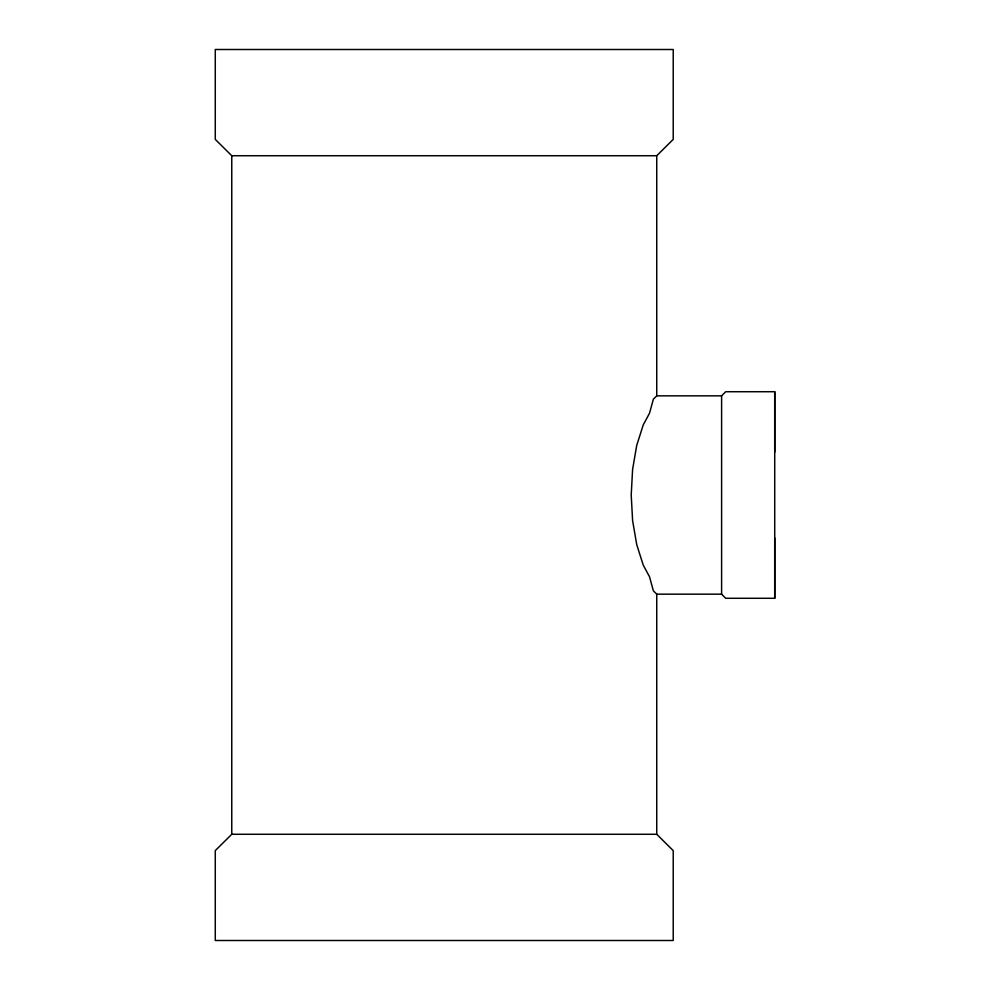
<?xml version="1.0" encoding="UTF-8"?>
<svg xmlns="http://www.w3.org/2000/svg" width="990" height="990" viewBox="0 0 990 990"><rect width="100%" height="100%" fill="white"/><g stroke="black" fill="none" stroke-linecap="round" stroke-linejoin="round"><path stroke-width="1.49" d="M774.725 598.282L774.725 391.718L725.695 391.718L721.611 395.839L721.611 445.413L721.611 594.161L725.695 598.282L774.725 598.282L774.725 537.904M774.725 452.096L774.725 391.718M656.741 155.727L231.759 155.727L215.276 139.38L215.276 49.5L673.225 49.5L673.225 139.38L656.741 155.727L656.741 395.839L653.363 399.218L649.502 413.275L643.24 424.883L636.718 445.413L632.61 469.334L631.212 495L632.61 520.666L636.718 544.587L643.24 565.117L649.502 576.725L653.363 590.783L656.741 594.161L656.741 834.273L673.225 850.62L673.225 940.5L215.276 940.5L215.276 850.62L231.759 834.273L656.741 834.273M656.741 395.839L721.611 395.839M656.741 594.161L721.611 594.161M231.759 155.727L231.759 834.273"/></g></svg>
